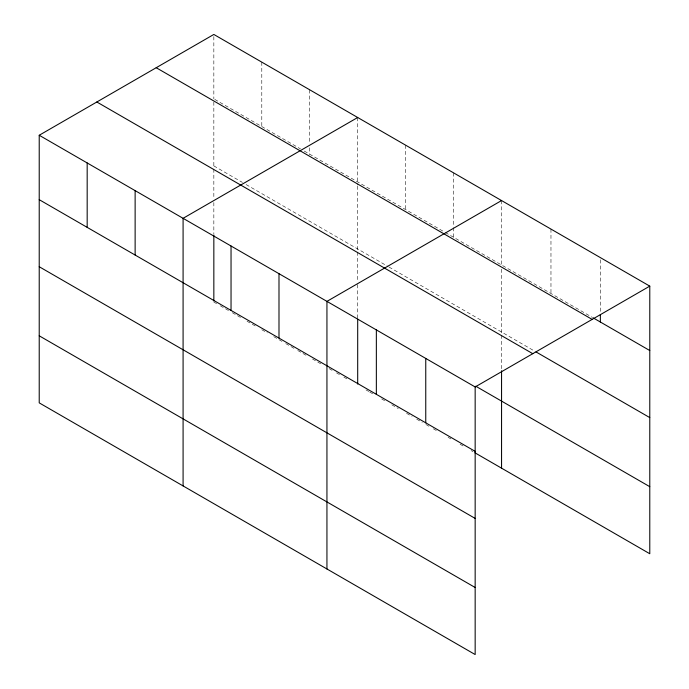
<?xml version="1.0" encoding="UTF-8"?>
<svg xmlns="http://www.w3.org/2000/svg" width="689" height="689" viewBox="0 0 689 689"><rect width="100%" height="100%" fill="white"/><g stroke="black" fill="none" stroke-linecap="round" stroke-linejoin="round"><path stroke-width="0.52" stroke-dasharray="3.44 2.58" d="M213.84 102.006L213.84 168.004M357.694 186.108L357.694 251.063M214.761 99.397L300.525 148.91M304.211 151.037L444.379 231.969M445.301 232.494L591.98 317.181M213.84 165.911L242.425 182.421M246.111 184.549L388.131 266.54M389.052 267.074L535.112 351.407M213.84 302.049L216.604 303.651M220.291 305.778L228.593 310.567M232.279 312.703L240.582 317.491M247.032 321.22L255.335 326.009M261.794 329.738L267.323 332.933M273.783 336.654L282.077 341.451M285.771 343.578L294.065 348.367M297.76 350.503L306.054 355.291M312.513 359.021L320.807 363.809M329.109 368.606L332.796 370.734M336.49 372.861L340.177 374.988M343.863 377.124L347.557 379.251M365.997 389.896L368.761 391.498M369.683 392.032L373.378 394.16M381.672 398.948L386.288 401.609M391.817 404.805L398.276 408.534M406.57 413.322L412.108 416.518M416.716 419.179L422.254 422.374M425.94 424.51L429.626 426.637M433.312 428.765L437.007 430.892M448.074 437.282L450.839 438.884M460.063 444.207L464.67 446.868M471.121 450.597L472.973 451.657M600.369 259.762L600.369 312.367M550.967 229.084L550.967 293.497M501.558 200.559L501.558 264.972M501.558 269.166L501.558 334.122M501.558 335.164L501.558 369.709M453.603 172.879L453.603 226.552M453.603 227.628L453.603 237.292M405.649 145.19L405.649 209.602M357.694 117.509L357.694 185.065M357.694 252.114L357.694 281.422M357.694 284.557L357.694 318.06M309.74 89.82L309.74 143.501M309.74 147.79L309.74 154.233M261.794 62.139L261.794 126.552M213.84 36.595L213.84 98.863M213.84 169.055L213.84 198.363M213.84 202.549L213.84 233.95"/><path stroke-width="1.03" d="M39.221 135.259L475.16 386.951L475.16 654.55L39.221 402.867L39.221 135.259L213.84 34.45L649.779 286.133L649.779 553.741L474.816 452.725M357.694 117.509L183.085 218.318L183.085 485.917M501.558 200.559L326.939 301.377L326.939 568.976M475.16 386.951L649.779 286.133M592.91 317.715L649.779 350.546M156.214 67.72L592.152 319.403M536.051 351.941L649.779 417.603M96.848 101.998L532.786 353.681M475.737 386.202L649.779 486.684M39.221 199.672L475.16 451.364M39.221 266.729L475.16 518.412M39.221 335.81L475.16 587.502M600.369 314.511L600.369 322.021M501.558 370.76L501.558 468.167M425.759 358.426L425.759 422.839M376.349 329.902L376.349 394.315M357.694 319.102L357.694 384.057M278.993 273.688L278.993 338.101M231.039 246.007L231.039 310.42M213.84 235.001L213.84 301.007M135.13 190.629L135.13 255.042M87.176 162.948L87.176 227.361"/></g></svg>
